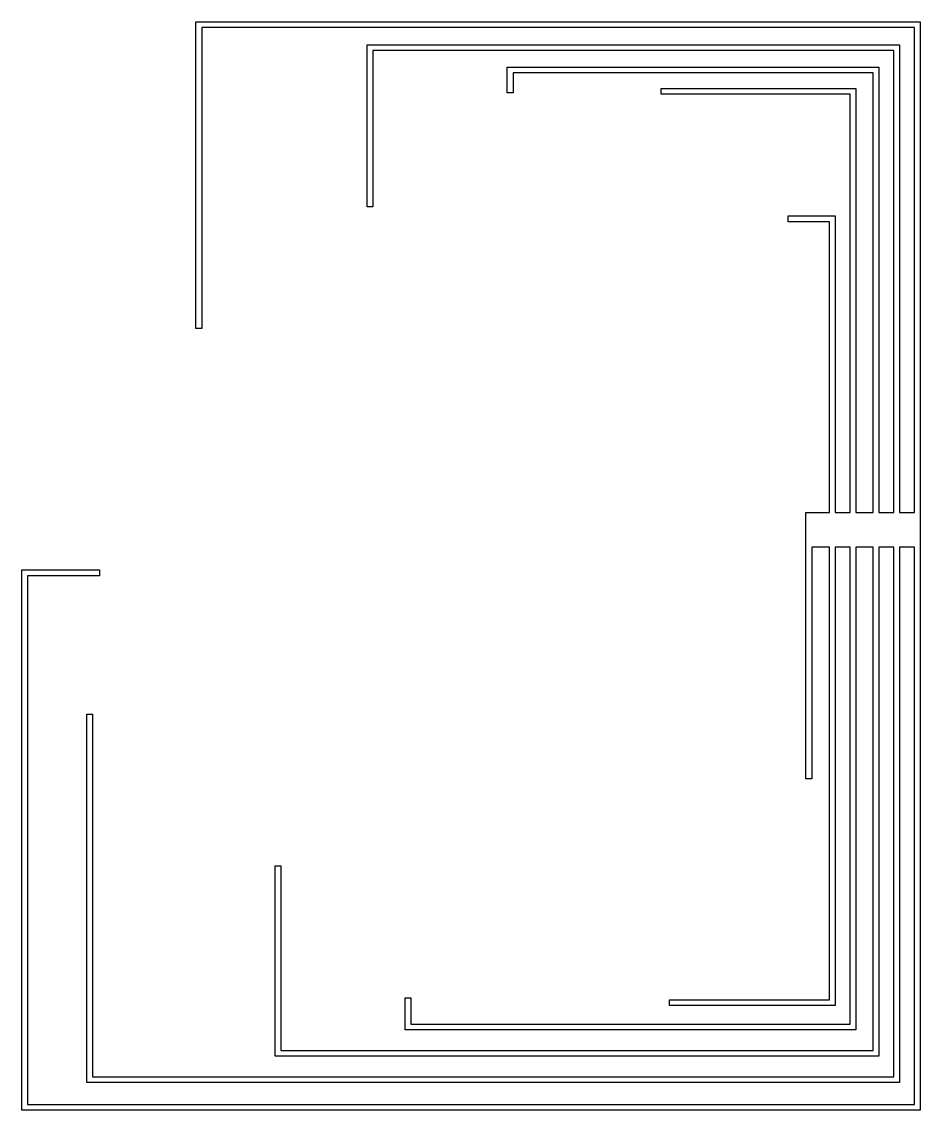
# Model space of a CAD drawing. Extents: x -449 to 333, y -487 to 460.
import ezdxf

# ---------------------------------------------------------------- set-up
doc = ezdxf.new("R2010")
doc.units = 0
doc.header["$MEASUREMENT"] = 0
doc.layers.add('2', color=7, linetype='Continuous')

msp = doc.modelspace()

# ---------------------------------------------------------------- linework, layer by layer
at = {"layer": '2', "linetype": 'Continuous'}
msp.add_lwpolyline([(-292.35, 460.1), (328.1, 460.1), (333.1, 460.1), (333.1, 455.1), (333.1, 33), (333.1, 20), (333.1, 6.2), (333.1, 3), (333.1, -482), (333.1, -487), (328.1, -487), (-443.9, -487), (-448.9, -487), (-448.9, -482), (-448.9, -21.9), (-449, -21.9), (-449, -16.9), (-381.2, -16.9), (-381.2, -21.9), (-443.9, -21.9), (-443.9, -482), (328.1, -482), (328.1, 3), (315.1, 3), (315.1, -458), (315.1, -463), (310.1, -463), (-387.36, -463), (-392.36, -463), (-392.36, -458), (-392.36, -142.4), (-387.36, -142.4), (-387.36, -458), (310.1, -458), (310.1, 3), (297.1, 3), (297.1, -435), (297.1, -440), (292.1, -440), (-223.35, -440), (-228.35, -440), (-228.35, -435), (-228.35, -274.2), (-223.35, -274.2), (-223.35, -435), (292.1, -435), (292.1, 3), (277.1, 3), (277.1, -412), (277.1, -417), (272.1, -417), (-110.35, -417), (-115.35, -417), (-115.35, -412), (-115.35, -389.06), (-110.35, -389.06), (-110.35, -412), (272.1, -412), (272.1, 3), (259.1, 3), (259.1, -390.9), (259.1, -395.9), (254.1, -395.9), (114.75, -395.9), (114.75, -390.9), (254.1, -390.9), (254.1, 3), (238.65, 3), (238.65, -198.66), (233.65, -198.66), (233.65, 3), (233.65, 21.4), (233.65, 33), (254.1, 33), (254.1, 286.1), (218.1, 286.1), (218.1, 291.1), (254.1, 291.1), (259.1, 291.1), (259.1, 286.1), (259.1, 33), (272.1, 33), (272.1, 397.1), (107.7, 397.1), (107.7, 402.1), (272.1, 402.1), (277.1, 402.1), (277.1, 397.1), (277.1, 33), (292.1, 33), (292.1, 415.7), (-21.35, 415.7), (-21.35, 398.2), (-26.35, 398.2), (-26.35, 415.7), (-26.35, 420.7), (-21.35, 420.7), (292.1, 420.7), (297.1, 420.7), (297.1, 415.7), (297.1, 33), (310.1, 33), (310.1, 435.1), (-143.35, 435.1), (-143.35, 299.2), (-148.35, 299.2), (-148.35, 440.1), (-148.34, 440.1), (-143.35, 440.1), (310.1, 440.1), (315.1, 440.1), (315.1, 435.1), (315.1, 33), (328.1, 33), (328.1, 455.1), (-292.35, 455.1), (-292.35, 193.2), (-297.35, 193.2), (-297.35, 455.1), (-297.35, 460.1), (-292.35, 460.1)], close=True, dxfattribs=at)

doc.saveas('drawing.dxf')
